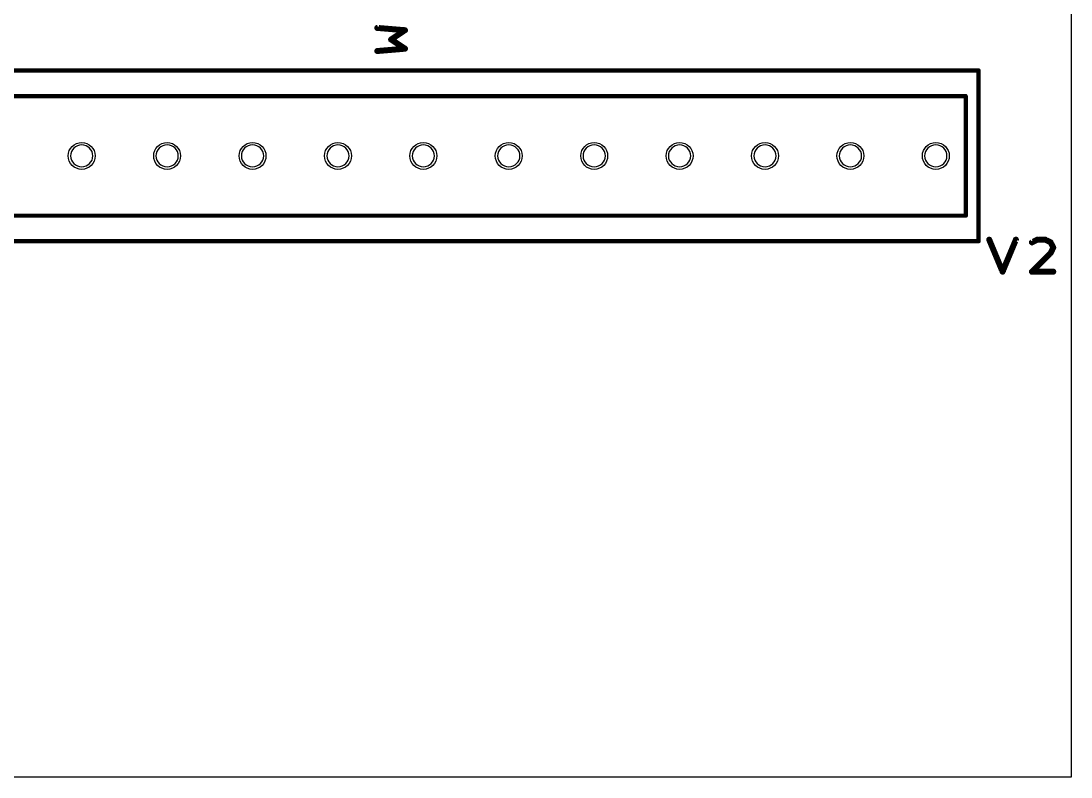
# Model space of a CAD drawing. Extents: x 1.5 to 98, y 12 to 104.4.
# Drawn here: x 66.77 to 98, y 12 to 34.49 of the extents above; entities that cross this region are included whole.
import ezdxf

# ---------------------------------------------------------------- set-up
doc = ezdxf.new("R2010")
doc.units = 0
doc.layers.get('0').update_dxf_attribs({"linetype": 'CONTINUOUS'})
for name, color, linetype in [('_BOARD', 254, 'CONTINUOUS'), ('_DRILL', 251, 'CONTINUOUS'), ('BOTTOM_SOLDER_MASK', 6, 'CONTINUOUS'), ('DOCUMENTATION1', 3, 'CONTINUOUS'), ('TOP_SILKSCREEN', 1, 'CONTINUOUS'), ('TOP_SOLDER_MASK', 2, 'CONTINUOUS')]:
    doc.layers.add(name, color=color, linetype=linetype)

# ---------------------------------------------------------------- blocks, each defined once
blk = doc.blocks.new('STYLE1')
at = {"const_width": 0.6}
blk.add_lwpolyline([(-0.3, 0, 1), (0.3, 0, 1)], format="xyb", close=True, dxfattribs=at)
blk = doc.blocks.new('_HOLE')
blk.add_circle((0, 0), 0.5)

msp = doc.modelspace()

# ---------------------------------------------------------------- linework, layer by layer
at = {"layer": '_BOARD', "color": 3}
msp.add_lwpolyline([(2.4, 12), (2.4, 104.4), (2.4, 104.4), (30.6, 104.4), (30.6, 104.4), (30.6, 98.4), (30.6, 98.4), (85.8, 98.4), (85.8, 98.4), (85.8, 104.4), (85.8, 104.4), (98, 104.4), (98, 104.4), (98, 12), (98, 12), (2.4, 12), (2.4, 12)], close=True, dxfattribs=at)
at = {"layer": 'DOCUMENTATION1', "color": 94}
msp.add_lwpolyline([(33.655, 33.02, 0.127, 0.127, 0), (95.25, 33.02, 0, 0, 0), (95.25, 33.02, 0.0635, 0.0635, 0), (95.25, 32.9882, 0.0635, 0.0635, 1), (95.25, 33.0518, 0, 0, 0), (95.2818, 33.02, 0.0635, 0.0635, 1), (95.2182, 33.02, 0, 0, 0), (95.25, 33.02, 0, 0, 0), (95.25, 33.02, 0.127, 0.127, 0), (95.25, 27.94, 0, 0, 0), (95.25, 27.94, 0.0635, 0.0635, 0), (95.2182, 27.94, 0.0635, 0.0635, 1), (95.2818, 27.94, 0, 0, 0), (95.25, 27.9082, 0.0635, 0.0635, 1), (95.25, 27.9718, 0, 0, 0), (95.25, 27.94, 0, 0, 0), (95.25, 27.94, 0.127, 0.127, 0), (33.655, 27.94, 0, 0, 0)], format="xyseb", dxfattribs=at)
at = {"layer": 'TOP_SILKSCREEN', "color": 135}
for points in [[(78.19, 34.1745, 0.0889, 0.0889, 1), (78.1974, 34.2631, 0, 0, 0), (78.1937, 34.2188, 0, 0, 0), (78.1937, 34.2188, 0.1778, 0.1778, 0), (77.3687, 34.2875, 0.1778, 0.1778, 0), (77.3687, 34.2875, 0, 0, 0), (77.3687, 34.2875, 0.0889, 0.0889, 0), (77.3724, 34.3318, 0.0889, 0.0889, 1), (77.365, 34.2432, 0, 0, 0)], [(77.7565, 33.9808, 0.0889, 0.0889, 1), (77.8059, 33.9068, 0, 0, 0), (77.7812, 33.9438, 0, 0, 0), (77.7812, 33.9438, 0.1778, 0.1778, 0), (78.1937, 34.2188, 0.1778, 0.1778, 0), (78.1937, 34.2188, 0, 0, 0), (78.1937, 34.2188, 0.0889, 0.0889, 0), (78.2184, 34.1818, 0.0889, 0.0889, 1), (78.169, 34.2558, 0, 0, 0)], [(78.169, 33.6318, 0.0889, 0.0889, 1), (78.2184, 33.7058, 0, 0, 0), (78.1937, 33.6688, 0, 0, 0), (78.1937, 33.6688, 0.1778, 0.1778, 0), (77.7812, 33.9438, 0.1778, 0.1778, 0), (77.7812, 33.9438, 0, 0, 0), (77.7812, 33.9438, 0.0889, 0.0889, 0), (77.8059, 33.9808, 0.0889, 0.0889, 1), (77.7565, 33.9068, 0, 0, 0)], [(77.365, 33.6443, 0.0889, 0.0889, 1), (77.3724, 33.5557, 0, 0, 0), (77.3687, 33.6, 0, 0, 0), (77.3687, 33.6, 0.1778, 0.1778, 0), (78.1937, 33.6688, 0.1778, 0.1778, 0), (78.1937, 33.6688, 0, 0, 0), (78.1937, 33.6688, 0.0889, 0.0889, 0), (78.1974, 33.6245, 0.0889, 0.0889, 1), (78.19, 33.7131, 0, 0, 0)], [(34.036, 32.258, 0.127, 0.127, 0), (94.869, 32.258, 0, 0, 0), (94.869, 32.258, 0.0635, 0.0635, 0), (94.869, 32.2262, 0.0635, 0.0635, 1), (94.869, 32.2898, 0, 0, 0), (94.9008, 32.258, 0.0635, 0.0635, 1), (94.8372, 32.258, 0, 0, 0), (94.869, 32.258, 0, 0, 0), (94.869, 32.258, 0.127, 0.127, 0), (94.869, 28.702, 0, 0, 0), (94.869, 28.702, 0.0635, 0.0635, 0), (94.8372, 28.702, 0.0635, 0.0635, 1), (94.9008, 28.702, 0, 0, 0), (94.869, 28.6702, 0.0635, 0.0635, 1), (94.869, 28.7338, 0, 0, 0), (94.869, 28.702, 0, 0, 0), (94.869, 28.702, 0.127, 0.127, 0), (34.036, 28.702, 0, 0, 0)], [(95.6086, 28.0047, 0.0889, 0.0889, 1), (95.5264, 27.9705, 0, 0, 0), (95.5675, 27.9876, 0, 0, 0), (95.5675, 27.9876, 0.1778, 0.1778, 0), (95.9644, 27.0351, 0.1778, 0.1778, 0), (95.9644, 27.0351, 0, 0, 0), (95.9644, 27.0351, 0.0889, 0.0889, 0), (95.9233, 27.018, 0.0889, 0.0889, 1), (96.0055, 27.0522, 0, 0, 0)], [(95.9233, 27.0522, 0.0889, 0.0889, 1), (96.0055, 27.018, 0, 0, 0), (95.9644, 27.0351, 0, 0, 0), (95.9644, 27.0351, 0.1778, 0.1778, 0), (96.3613, 27.9876, 0.1778, 0.1778, 0), (96.3613, 27.9876, 0, 0, 0), (96.3613, 27.9876, 0.0889, 0.0889, 0), (96.4024, 27.9705, 0.0889, 0.0889, 1), (96.3202, 28.0047, 0, 0, 0)], [(97.0162, 27.9478, 0.0889, 0.0889, 1), (96.9764, 28.0274, 0, 0, 0), (96.9963, 27.9876, 0, 0, 0), (96.9963, 27.9876, 0.1778, 0.1778, 0), (96.8375, 27.9083, 0.1778, 0.1778, 0), (96.8375, 27.9083, 0, 0, 0), (96.8375, 27.9083, 0.0889, 0.0889, 0), (96.8176, 27.9481, 0.0889, 0.0889, 1), (96.8574, 27.8685, 0, 0, 0)], [(97.2344, 27.9431, 0.0889, 0.0889, 1), (97.2344, 28.0321, 0, 0, 0), (97.2344, 27.9876, 0, 0, 0), (97.2344, 27.9876, 0.1778, 0.1778, 0), (96.9963, 27.9876, 0.1778, 0.1778, 0), (96.9963, 27.9876, 0, 0, 0), (96.9963, 27.9876, 0.0889, 0.0889, 0), (96.9963, 28.0321, 0.0889, 0.0889, 1), (96.9963, 27.9431, 0, 0, 0)], [(97.3732, 27.8685, 0.0889, 0.0889, 1), (97.413, 27.9481, 0, 0, 0), (97.3931, 27.9083, 0, 0, 0), (97.3931, 27.9083, 0.1778, 0.1778, 0), (97.2344, 27.9876, 0.1778, 0.1778, 0), (97.2344, 27.9876, 0, 0, 0), (97.2344, 27.9876, 0.0889, 0.0889, 0), (97.2543, 28.0274, 0.0889, 0.0889, 1), (97.2145, 27.9478, 0, 0, 0)], [(97.4327, 27.7296, 0.0889, 0.0889, 1), (97.5123, 27.7694, 0, 0, 0), (97.4725, 27.7495, 0, 0, 0), (97.4725, 27.7495, 0.1778, 0.1778, 0), (97.3931, 27.9083, 0.1778, 0.1778, 0), (97.3931, 27.9083, 0, 0, 0), (97.3931, 27.9083, 0.0889, 0.0889, 0), (97.4329, 27.9282, 0.0889, 0.0889, 1), (97.3533, 27.8884, 0, 0, 0)], [(97.3533, 27.6107, 0.0889, 0.0889, 1), (97.4329, 27.5709, 0, 0, 0), (97.3931, 27.5908, 0, 0, 0), (97.3931, 27.5908, 0.1778, 0.1778, 0), (97.4725, 27.7495, 0.1778, 0.1778, 0), (97.4725, 27.7495, 0, 0, 0), (97.4725, 27.7495, 0.0889, 0.0889, 0), (97.5123, 27.7296, 0.0889, 0.0889, 1), (97.4327, 27.7694, 0, 0, 0)], [(96.806, 27.0666, 0.0889, 0.0889, 1), (96.869, 27.0036, 0, 0, 0), (96.8375, 27.0351, 0, 0, 0), (96.8375, 27.0351, 0.1778, 0.1778, 0), (97.3931, 27.5908, 0.1778, 0.1778, 0), (97.3931, 27.5908, 0, 0, 0), (97.3931, 27.5908, 0.0889, 0.0889, 0), (97.4246, 27.5593, 0.0889, 0.0889, 1), (97.3616, 27.6223, 0, 0, 0)], [(97.4725, 26.9906, 0.0889, 0.0889, 1), (97.4725, 27.0796, 0, 0, 0), (97.4725, 27.0351, 0, 0, 0), (97.4725, 27.0351, 0.1778, 0.1778, 0), (96.8375, 27.0351, 0.1778, 0.1778, 0), (96.8375, 27.0351, 0, 0, 0), (96.8375, 27.0351, 0.0889, 0.0889, 0), (96.8375, 27.0796, 0.0889, 0.0889, 1), (96.8375, 26.9906, 0, 0, 0)]]:
    msp.add_lwpolyline(points, format="xyseb", dxfattribs=at)

# ---------------------------------------------------------------- block references
at = {"layer": '_DRILL', "xscale": 0.8, "yscale": 0.8}
for p in [(68.58, 30.48), (71.12, 30.48), (73.66, 30.48), (76.2, 30.48), (78.74, 30.48), (81.28, 30.48), (83.82, 30.48), (86.36, 30.48), (88.9, 30.48), (91.44, 30.48), (93.98, 30.48)]:
    msp.add_blockref('_HOLE', p, dxfattribs=at)
at = {"layer": 'BOTTOM_SOLDER_MASK', "color": 253, "xscale": 1.106, "yscale": 1.083}
for p in [(68.58, 30.48), (68.58, 30.48), (71.12, 30.48), (71.12, 30.48), (73.66, 30.48), (73.66, 30.48), (76.2, 30.48), (76.2, 30.48), (78.74, 30.48), (78.74, 30.48), (81.28, 30.48), (81.28, 30.48), (83.82, 30.48), (83.82, 30.48), (86.36, 30.48), (86.36, 30.48), (88.9, 30.48), (88.9, 30.48), (91.44, 30.48), (91.44, 30.48), (93.98, 30.48), (93.98, 30.48)]:
    msp.add_blockref('STYLE1', p, dxfattribs=at)
at = {"layer": 'TOP_SOLDER_MASK', "color": 253, "xscale": 1.106, "yscale": 1.083}
for p in [(68.58, 30.48), (68.58, 30.48), (71.12, 30.48), (71.12, 30.48), (73.66, 30.48), (73.66, 30.48), (76.2, 30.48), (76.2, 30.48), (78.74, 30.48), (78.74, 30.48), (81.28, 30.48), (81.28, 30.48), (83.82, 30.48), (83.82, 30.48), (86.36, 30.48), (86.36, 30.48), (88.9, 30.48), (88.9, 30.48), (91.44, 30.48), (91.44, 30.48), (93.98, 30.48), (93.98, 30.48)]:
    msp.add_blockref('STYLE1', p, dxfattribs=at)

doc.saveas('drawing.dxf')
